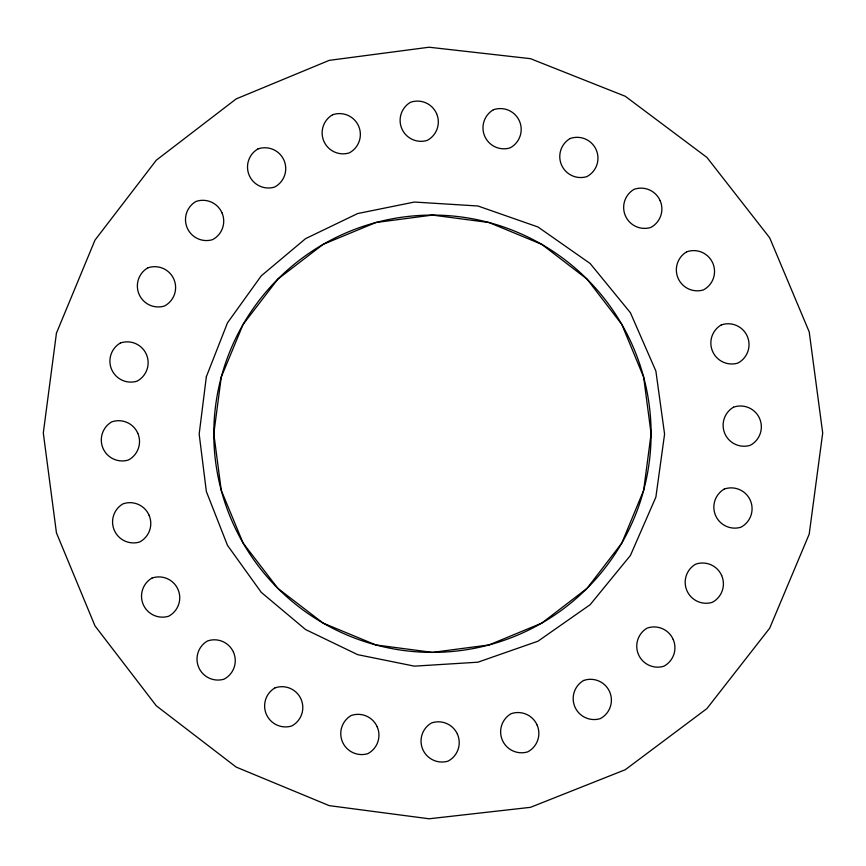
<?xml version="1.0" encoding="UTF-8"?>
<svg xmlns="http://www.w3.org/2000/svg" width="866" height="866" viewBox="0 0 866 866"><rect width="100%" height="100%" fill="white"/><g stroke="black" fill="none" stroke-linecap="round" stroke-linejoin="round"><path stroke-width="1.3" d="M206.357 376.688L199.169 434.093L206.357 491.509L227.487 545.364L261.251 592.344L305.568 629.539L357.69 654.664L414.392 666.149L477.902 662.198L537.981 641.197L590.114 604.717L630.416 555.463L655.876 497.138L664.579 434.093L655.876 371.059L630.416 312.734L590.114 263.481L537.981 226.989L477.902 205.989L414.392 202.049L357.69 213.534L305.568 238.648L261.251 275.853L227.487 322.834L206.357 376.688M56.442 333.15L43.3 433L56.442 532.85L94.989 625.891L156.291 705.79L236.191 767.103L329.232 805.64L429.081 818.781L530.447 807.339L625.274 769.722L706.927 708.572L769.701 628.164L809.212 534.116L822.7 433L809.212 331.884L769.701 237.836L706.927 157.428L625.274 96.278L530.447 58.661L429.081 47.219L329.232 60.36L236.191 98.897L156.291 160.21L94.989 240.109L56.442 333.15M221.252 377.143L213.805 433.736L221.252 490.329L243.097 543.058L277.845 588.35L323.126 623.098L375.866 644.943L432.448 652.39L489.041 644.943L541.78 623.098L587.061 588.35L621.81 543.058L643.654 490.329L651.102 433.736L643.654 377.143L621.81 324.414L587.061 279.123L541.78 244.374L489.041 222.53L432.448 215.082L375.866 222.53L323.126 244.374L277.845 279.123L243.097 324.414L221.252 377.143M570.142 138.506A20.957 20.957 0 0 0 586.791 176.653A20.871 20.871 0 0 0 596.219 149.829A20.871 20.871 0 0 0 570.142 138.506M277.845 588.35A218.654 218.654 0 0 0 643.654 490.329A218.654 218.654 0 0 0 375.866 222.53A218.654 218.654 0 0 0 277.845 588.35M436.583 113.608A20.871 20.871 0 0 0 410.495 102.285A20.957 20.957 0 0 0 427.155 140.433A20.871 20.871 0 0 0 436.583 113.608M332.544 114.777A20.957 20.957 0 0 0 349.193 152.936A20.871 20.871 0 0 0 358.621 126.111A20.871 20.871 0 0 0 332.544 114.777M493.382 109.755A20.957 20.957 0 0 0 510.031 147.913A20.871 20.871 0 0 0 519.459 121.088A20.871 20.871 0 0 0 493.382 109.755M660.141 200.663A20.871 20.871 0 0 0 634.064 189.329A20.957 20.957 0 0 0 650.712 227.487A20.871 20.871 0 0 0 660.141 200.663M257.916 148.941A20.957 20.957 0 0 0 274.565 187.099A20.871 20.871 0 0 0 283.994 160.275A20.871 20.871 0 0 0 257.916 148.941M221.977 212.82A20.871 20.871 0 0 0 195.9 201.497A20.957 20.957 0 0 0 212.549 239.655A20.871 20.871 0 0 0 221.977 212.82M147.783 267.875A20.957 20.957 0 0 0 164.443 306.034A20.871 20.871 0 0 0 173.871 279.209A20.871 20.871 0 0 0 147.783 267.875M120.32 343.044A20.957 20.957 0 0 0 136.969 381.202A20.871 20.871 0 0 0 146.397 354.378A20.871 20.871 0 0 0 120.32 343.044M137.781 433.216A20.871 20.871 0 0 0 111.703 421.883A20.957 20.957 0 0 0 128.352 460.041A20.871 20.871 0 0 0 137.781 433.216M149.049 515.183A20.871 20.871 0 0 0 122.972 503.85A20.957 20.957 0 0 0 139.621 542.008A20.871 20.871 0 0 0 149.049 515.183M151.929 578.098A20.957 20.957 0 0 0 168.578 616.256A20.871 20.871 0 0 0 178.006 589.432A20.871 20.871 0 0 0 151.929 578.098M233.517 652.325A20.871 20.871 0 0 0 207.429 640.992A20.957 20.957 0 0 0 224.088 679.15A20.871 20.871 0 0 0 233.517 652.325M274.987 687.875A20.957 20.957 0 0 0 291.636 726.022A20.871 20.871 0 0 0 301.065 699.198A20.871 20.871 0 0 0 274.987 687.875M377.208 726.855A20.871 20.871 0 0 0 351.131 715.533A20.957 20.957 0 0 0 367.779 753.68A20.871 20.871 0 0 0 377.208 726.855M457.486 734.314A20.871 20.871 0 0 0 431.409 722.991A20.957 20.957 0 0 0 448.058 761.138A20.871 20.871 0 0 0 457.486 734.314M686.716 251.79A20.957 20.957 0 0 0 703.365 289.937A20.871 20.871 0 0 0 712.794 263.112A20.871 20.871 0 0 0 686.716 251.79M721.216 324.945A20.957 20.957 0 0 0 737.864 363.092A20.871 20.871 0 0 0 747.293 336.268A20.871 20.871 0 0 0 721.216 324.945M733.524 407.182A20.957 20.957 0 0 0 750.173 445.34A20.871 20.871 0 0 0 759.612 418.516A20.871 20.871 0 0 0 733.524 407.182M724.257 489.063A20.957 20.957 0 0 0 740.906 527.221A20.871 20.871 0 0 0 750.335 500.386A20.871 20.871 0 0 0 724.257 489.063M721.67 575.533A20.871 20.871 0 0 0 695.593 564.199A20.957 20.957 0 0 0 712.242 602.357A20.871 20.871 0 0 0 721.67 575.533M673.196 639.444A20.871 20.871 0 0 0 647.118 628.121A20.957 20.957 0 0 0 663.767 666.268A20.871 20.871 0 0 0 673.196 639.444M583.587 680.492A20.957 20.957 0 0 0 600.235 718.65A20.871 20.871 0 0 0 609.664 691.826A20.871 20.871 0 0 0 583.587 680.492M537.115 725.058A20.871 20.871 0 0 0 511.037 713.725A20.957 20.957 0 0 0 527.686 751.883A20.871 20.871 0 0 0 537.115 725.058"/></g></svg>
